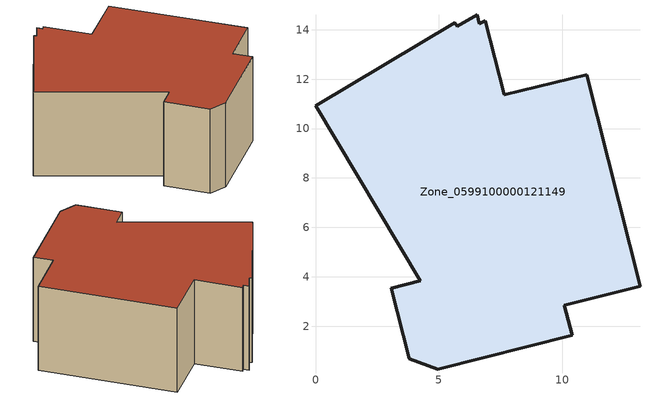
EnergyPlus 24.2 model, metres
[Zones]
Zone_0599100000121149
 floor ground (C_G): 4.94,0.25 3.8,0.68 3.07,3.53 4.24,3.83 0,10.92 5.64,14.29 5.74,14.14 6.54,14.62 6.63,14.25 6.88,14.37 7.64,11.36 10.99,12.19 13.14,3.62 10.08,2.85 10.4,1.63 z0
 wall outside (C_F): 4.24,3.83 3.07,3.53 3.8,0.68 4.94,0.25 10.4,1.63 10.08,2.85 13.14,3.62 10.99,12.19 7.64,11.36 6.88,14.37 6.63,14.25 6.54,14.62 5.74,14.14 5.64,14.29 0,10.92 4.24,3.83 z0:5.96
 roof outside (C_R): 3.8,0.68 4.94,0.25 10.4,1.63 10.08,2.85 13.14,3.62 10.99,12.19 7.64,11.36 6.88,14.37 6.63,14.25 6.54,14.62 5.74,14.14 5.64,14.29 0,10.92 4.24,3.83 3.07,3.53 z5.96
[BUILDING]
Pand.0599100000121149: North Axis=0; Terrain=City; Loads Convergence Tolerance Value=0.04; Temperature Convergence Tolerance Value=0.4; Solar Distribution=FullExterior; Maximum Number of Warmup Days=25; Minimum Number of Warmup Days=1
[Site:Location]
Rotterdam.The.Hague.AP_ZH_NLD Design_Conditions: Latitude=51.96; Longitude=4.45; Time Zone=1; Elevation=-4.5
[SITE:GROUNDTEMPERATURE:BUILDINGSURFACE]
18, 18, 18, 18, 18, 18, 18, 18, 18, 18, 18, 18
[MATERIAL] Thermal Absorptance=0.9; Solar Absorptance=0.7; Visible Absorptance=0.7
Name | Roughness | Thickness | Conductivity | Density | Specific Heat
G.D.1992-2005 | MediumSmooth | 0.15 | 0.06 | 540 | 1210
F.D.1992-2005 | Rough | 0.3 | 0.12 | 1920 | 840
R.D.1992-2005 | MediumRough | 0.2 | 0.08 | 1500 | 1000
[CONSTRUCTION]
C_G: G.D.1992-2005
C_F: F.D.1992-2005
C_R: R.D.1992-2005
[ZONE]
Zone_0599100000121149: Type=1; Multiplier=1; Ceiling Height=Autocalculate; Volume=Autocalculate; Floor Area=autocalculate; Part of Total Floor Area=Yes
[ZONEINFILTRATION:DESIGNFLOWRATE]
Infil_Zone_0599100000121149: Zone or ZoneList or Space or SpaceList=Zone_0599100000121149; Schedule=AlwaysOn; Design Flow Rate Calculation Method=Flow/Area; Flow Rate per Floor Area=0.0021; Constant Term Coefficient=1; Temperature Term Coefficient=0; Velocity Term Coefficient=0; Velocity Squared Term Coefficient=0
[HVACTEMPLATE:ZONE:IDEALLOADSAIRSYSTEM]
Zone_0599100000121149: Maximum Heating Supply Air Temperature=50; Minimum Cooling Supply Air Temperature=13; Maximum Heating Supply Air Humidity Ratio=0.0156; Minimum Cooling Supply Air Humidity Ratio=0.0077; Heating Limit=NoLimit; Cooling Limit=NoLimit; Dehumidification Control Type=ConstantSensibleHeatRatio; Cooling Sensible Heat Ratio=0.7; Dehumidification Setpoint=60; Humidification Control Type=None; Humidification Setpoint=30; Outdoor Air Method=None; Outdoor Air Flow Rate per Person=0.00944; Outdoor Air Flow Rate per Zone Floor Area=0; Outdoor Air Flow Rate per Zone=0; Demand Controlled Ventilation Type=None; Outdoor Air Economizer Type=NoEconomizer; Heat Recovery Type=None; Sensible Heat Recovery Effectiveness=0.7; Latent Heat Recovery Effectiveness=0.65
[ZONECONTROL:THERMOSTAT]
ThermostatControl_Zone_0599100000121149: Zone or ZoneList=Zone_0599100000121149; Control Type Schedule=DualSetpointControlType; Control 1=Thermostat_Zone_0599100000121149; Temperature Difference Between Cutout And Setpoint=0
[THERMOSTATSETPOINT:DUALSETPOINT]
Thermostat_Zone_0599100000121149: Heating Setpoint Temperature Schedule=HeatingSetpoint_Zone_0599100000121149; Cooling Setpoint Temperature Schedule=CoolingSetpoint_Zone_0599100000121149
[SCHEDULE:COMPACT]
HeatingSetpoint_Zone_0599100000121149: Through: 12/31, For: AllDays, Until: 24:00, 21
CoolingSetpoint_Zone_0599100000121149: Through: 12/31, For: AllDays, Until: 24:00, 24
DualSetpointControlType: Through: 12/31, For: AllDays, Until: 24:00, 4
AlwaysOn: Through: 12/31, For: AllDays, Until: 24:00, 1
